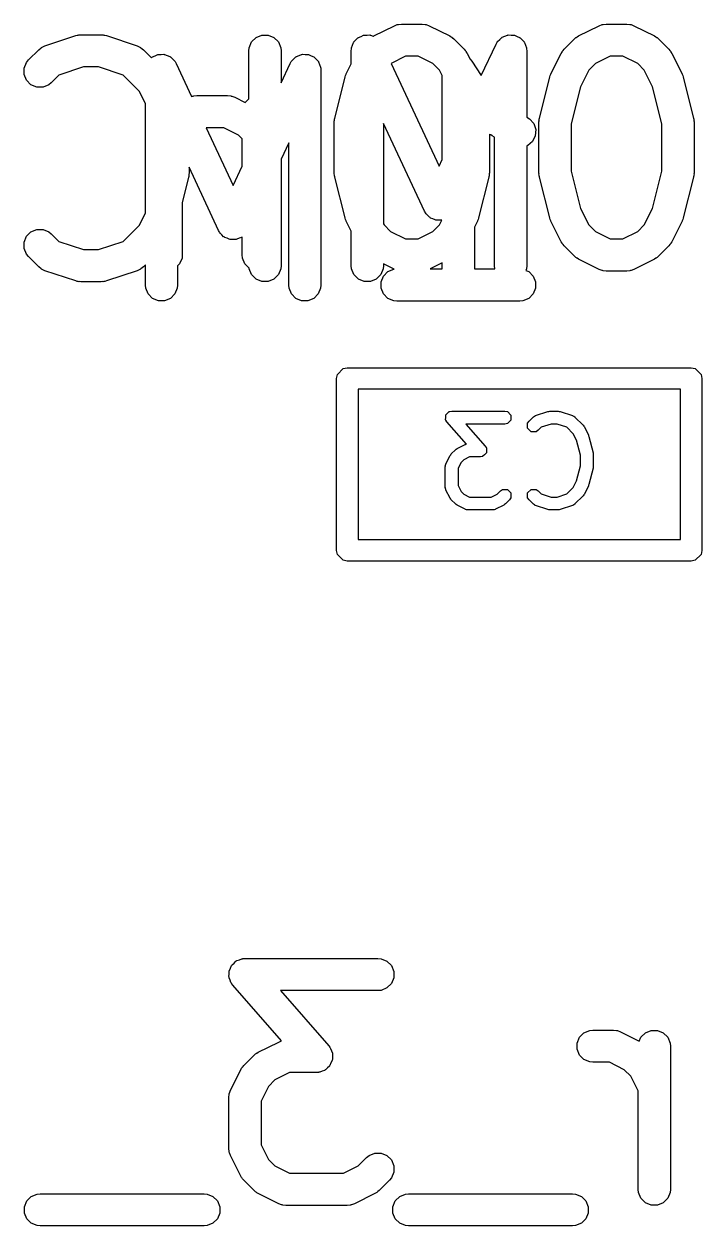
# Model space of a CAD drawing. Header units: inches. Extents: x -0.02 to 1.22, y 0 to 2.04.
# Drawn here: x 0.3599 to 0.4841, y 1.0407 to 1.261 of the extents above; entities that cross this region are included whole.
import ezdxf

# ---------------------------------------------------------------- set-up
doc = ezdxf.new("R2010")
doc.units = ezdxf.units.IN
doc.header["$MEASUREMENT"] = 0
doc.layers.add('BLACK', color=250, linetype='CONTINUOUS')

msp = doc.modelspace()

# ---------------------------------------------------------------- linework, layer by layer
at = {"layer": 'BLACK', "linetype": 'CONTINUOUS'}
for p, q in [((0.42396, 1.25884), (0.42771, 1.26072)), ((0.42771, 1.26072), (0.42825, 1.26093)), ((0.42825, 1.26093), (0.42836, 1.26093)), ((0.42836, 1.26093), (0.42845, 1.26097)), ((0.42845, 1.26097), (0.42903, 1.26103)), ((0.42903, 1.26103), (0.43278, 1.26103)), ((0.43278, 1.26103), (0.43336, 1.26097)), ((0.43336, 1.26097), (0.43345, 1.26093)), ((0.43345, 1.26093), (0.43356, 1.26093)), ((0.43356, 1.26093), (0.4341, 1.26072)), ((0.4341, 1.26072), (0.43785, 1.25884)), ((0.46146, 1.25884), (0.46521, 1.26072)), ((0.46521, 1.26072), (0.46575, 1.26093)), ((0.46575, 1.26093), (0.46585, 1.26093)), ((0.46585, 1.26093), (0.46595, 1.26097)), ((0.46595, 1.26097), (0.46653, 1.26103)), ((0.46653, 1.26103), (0.47028, 1.26103)), ((0.47028, 1.26103), (0.47085, 1.26097)), ((0.47085, 1.26097), (0.47095, 1.26093)), ((0.47095, 1.26093), (0.47106, 1.26093)), ((0.47106, 1.26093), (0.4716, 1.26072)), ((0.4716, 1.26072), (0.47535, 1.25884)), ((0.36371, 1.25704), (0.36934, 1.25891)), ((0.36934, 1.25891), (0.36962, 1.25898)), ((0.36962, 1.25898), (0.36969, 1.25901)), ((0.36969, 1.25901), (0.3698, 1.25902)), ((0.3698, 1.25902), (0.3699, 1.25904)), ((0.3699, 1.25904), (0.36998, 1.25903)), ((0.36998, 1.25903), (0.37027, 1.25906)), ((0.37027, 1.25906), (0.37402, 1.25906)), ((0.37402, 1.25906), (0.37431, 1.25903)), ((0.37431, 1.25903), (0.37439, 1.25904)), ((0.37439, 1.25904), (0.37449, 1.25902)), ((0.37449, 1.25902), (0.3746, 1.25901)), ((0.3746, 1.25901), (0.37467, 1.25898)), ((0.37467, 1.25898), (0.37495, 1.25891)), ((0.37495, 1.25891), (0.38058, 1.25704)), ((0.40156, 1.25775), (0.40238, 1.25856)), ((0.40238, 1.25856), (0.40344, 1.25901)), ((0.40344, 1.25901), (0.40459, 1.25901)), ((0.40459, 1.25901), (0.40566, 1.25856)), ((0.40566, 1.25856), (0.40647, 1.25775)), ((0.42031, 1.25775), (0.42067, 1.25811)), ((0.42067, 1.25811), (0.42102, 1.25849)), ((0.42102, 1.25849), (0.42108, 1.25852)), ((0.42108, 1.25852), (0.42112, 1.25856)), ((0.42112, 1.25856), (0.4216, 1.25876)), ((0.4216, 1.25876), (0.42206, 1.25898)), ((0.42206, 1.25898), (0.42213, 1.25898)), ((0.42213, 1.25898), (0.42219, 1.25901)), ((0.42219, 1.25901), (0.4227, 1.25901)), ((0.4227, 1.25901), (0.42321, 1.25903)), ((0.42321, 1.25903), (0.42327, 1.25901)), ((0.42327, 1.25901), (0.42334, 1.25901)), ((0.42334, 1.25901), (0.42381, 1.25881)), ((0.42381, 1.25881), (0.42387, 1.25879)), ((0.42387, 1.25879), (0.42396, 1.25884)), ((0.43785, 1.25884), (0.4381, 1.25869)), ((0.4381, 1.25869), (0.43817, 1.25866)), ((0.43817, 1.25866), (0.43825, 1.25859)), ((0.43825, 1.25859), (0.43834, 1.25854)), ((0.43834, 1.25854), (0.43839, 1.25848)), ((0.43839, 1.25848), (0.43862, 1.25829)), ((0.43862, 1.25829), (0.44049, 1.25642)), ((0.44658, 1.25778), (0.44663, 1.25786)), ((0.44663, 1.25786), (0.44701, 1.2582)), ((0.44701, 1.2582), (0.44737, 1.25856)), ((0.44737, 1.25856), (0.44743, 1.25859)), ((0.44743, 1.25859), (0.44748, 1.25863)), ((0.44748, 1.25863), (0.44796, 1.25881)), ((0.44796, 1.25881), (0.44843, 1.25901)), ((0.44843, 1.25901), (0.4485, 1.25901)), ((0.4485, 1.25901), (0.44856, 1.25903)), ((0.44856, 1.25903), (0.44908, 1.25901)), ((0.44908, 1.25901), (0.44959, 1.25901)), ((0.44959, 1.25901), (0.44965, 1.25898)), ((0.44965, 1.25898), (0.44971, 1.25898)), ((0.44971, 1.25898), (0.45018, 1.25876)), ((0.45018, 1.25876), (0.45065, 1.25856)), ((0.45065, 1.25856), (0.4507, 1.25852)), ((0.4507, 1.25852), (0.45076, 1.25849)), ((0.45076, 1.25849), (0.4511, 1.25811)), ((0.4511, 1.25811), (0.45147, 1.25775)), ((0.45881, 1.25642), (0.46069, 1.25829)), ((0.46069, 1.25829), (0.46091, 1.25848)), ((0.46091, 1.25848), (0.46097, 1.25854)), ((0.46097, 1.25854), (0.46106, 1.25859)), ((0.46106, 1.25859), (0.46114, 1.25866)), ((0.46114, 1.25866), (0.46121, 1.25869)), ((0.46121, 1.25869), (0.46146, 1.25884)), ((0.47535, 1.25884), (0.47559, 1.25869)), ((0.47559, 1.25869), (0.47567, 1.25866)), ((0.47567, 1.25866), (0.47575, 1.25859)), ((0.47575, 1.25859), (0.47584, 1.25854)), ((0.47584, 1.25854), (0.47589, 1.25848)), ((0.47589, 1.25848), (0.47611, 1.25829)), ((0.47611, 1.25829), (0.47799, 1.25642)), ((0.36068, 1.25445), (0.36256, 1.25632)), ((0.36256, 1.25632), (0.36301, 1.25669)), ((0.36301, 1.25669), (0.3631, 1.25673)), ((0.3631, 1.25673), (0.36318, 1.2568)), ((0.36318, 1.2568), (0.36371, 1.25704)), ((0.38058, 1.25704), (0.38111, 1.2568)), ((0.38111, 1.2568), (0.38119, 1.25673)), ((0.38119, 1.25673), (0.38129, 1.25669)), ((0.38129, 1.25669), (0.38173, 1.25632)), ((0.38173, 1.25632), (0.38321, 1.25484)), ((0.40106, 1.25611), (0.40112, 1.25669)), ((0.40106, 1.24733), (0.40106, 1.25611)), ((0.40112, 1.25669), (0.40156, 1.25775)), ((0.40647, 1.25775), (0.40691, 1.25669)), ((0.40691, 1.25669), (0.40697, 1.25611)), ((0.40697, 1.25611), (0.40697, 1.25026)), ((0.41981, 1.25611), (0.41985, 1.25649)), ((0.41981, 1.25374), (0.41981, 1.25611)), ((0.41985, 1.25656), (0.41986, 1.2566)), ((0.41985, 1.25649), (0.41985, 1.25656)), ((0.41986, 1.2566), (0.41987, 1.25669)), ((0.41987, 1.25669), (0.42006, 1.25716)), ((0.42006, 1.25716), (0.42024, 1.25764)), ((0.42024, 1.25764), (0.42028, 1.25769)), ((0.42028, 1.25769), (0.42031, 1.25775)), ((0.44049, 1.25642), (0.44068, 1.25619)), ((0.44068, 1.25619), (0.44074, 1.25614)), ((0.44074, 1.25614), (0.44079, 1.25605)), ((0.44079, 1.25605), (0.44086, 1.25597)), ((0.44086, 1.25597), (0.44089, 1.2559)), ((0.44089, 1.2559), (0.44105, 1.25565)), ((0.44105, 1.25565), (0.44159, 1.25457)), ((0.44364, 1.25157), (0.44634, 1.25736)), ((0.44634, 1.25736), (0.44653, 1.25769)), ((0.44653, 1.25769), (0.44656, 1.25775)), ((0.44656, 1.25775), (0.44658, 1.25778)), ((0.45147, 1.25775), (0.45149, 1.25769)), ((0.45149, 1.25769), (0.45154, 1.25764)), ((0.45154, 1.25764), (0.45171, 1.25716)), ((0.45171, 1.25716), (0.45191, 1.25669)), ((0.45191, 1.25669), (0.45192, 1.2566)), ((0.45192, 1.2566), (0.45193, 1.25656)), ((0.45193, 1.25656), (0.45193, 1.25649)), ((0.45193, 1.25649), (0.45196, 1.25611)), ((0.45196, 1.25611), (0.45196, 1.24397)), ((0.45639, 1.2519), (0.45826, 1.25565)), ((0.45826, 1.25565), (0.45842, 1.2559)), ((0.45842, 1.2559), (0.45845, 1.25597)), ((0.45845, 1.25597), (0.45851, 1.25605)), ((0.45851, 1.25605), (0.45857, 1.25614)), ((0.45857, 1.25614), (0.45863, 1.25619)), ((0.45863, 1.25619), (0.45881, 1.25642)), ((0.47799, 1.25642), (0.47817, 1.25619)), ((0.47817, 1.25619), (0.47823, 1.25614)), ((0.47823, 1.25614), (0.47829, 1.25605)), ((0.47829, 1.25605), (0.47835, 1.25597)), ((0.47835, 1.25597), (0.47838, 1.2559)), ((0.47838, 1.2559), (0.47854, 1.25565)), ((0.47854, 1.25565), (0.48042, 1.2519)), ((0.35988, 1.25294), (0.36032, 1.254)), ((0.36032, 1.254), (0.36068, 1.25445)), ((0.38321, 1.25484), (0.38331, 1.25495)), ((0.38331, 1.25495), (0.38337, 1.25497)), ((0.38337, 1.25497), (0.38342, 1.25502)), ((0.38342, 1.25502), (0.38389, 1.25522)), ((0.38389, 1.25522), (0.38436, 1.25543)), ((0.38436, 1.25543), (0.38442, 1.25544)), ((0.38442, 1.25544), (0.38448, 1.25546)), ((0.38448, 1.25546), (0.38499, 1.25546)), ((0.38499, 1.25546), (0.38551, 1.25548)), ((0.38551, 1.25548), (0.38557, 1.25546)), ((0.38557, 1.25546), (0.38563, 1.25546)), ((0.38563, 1.25546), (0.38611, 1.25527)), ((0.38611, 1.25527), (0.38659, 1.25509)), ((0.38659, 1.25509), (0.38664, 1.25505)), ((0.38664, 1.25505), (0.3867, 1.25502)), ((0.3867, 1.25502), (0.38706, 1.25466)), ((0.38706, 1.25466), (0.38744, 1.25431)), ((0.38744, 1.25431), (0.38749, 1.25423)), ((0.38749, 1.25423), (0.38751, 1.25421)), ((0.38751, 1.25421), (0.38754, 1.25414)), ((0.38754, 1.25414), (0.38773, 1.25381)), ((0.38773, 1.25381), (0.39057, 1.24773)), ((0.40697, 1.25026), (0.40863, 1.25381)), ((0.40863, 1.25381), (0.40882, 1.25414)), ((0.40882, 1.25414), (0.40885, 1.25421)), ((0.40885, 1.25421), (0.40888, 1.25423)), ((0.40888, 1.25423), (0.40892, 1.25431)), ((0.40892, 1.25431), (0.4093, 1.25466)), ((0.4093, 1.25466), (0.40966, 1.25502)), ((0.40966, 1.25502), (0.40973, 1.25505)), ((0.40973, 1.25505), (0.40977, 1.25509)), ((0.40977, 1.25509), (0.41026, 1.25527)), ((0.41026, 1.25527), (0.41073, 1.25546)), ((0.41073, 1.25546), (0.41079, 1.25546)), ((0.41079, 1.25546), (0.41086, 1.25548)), ((0.41086, 1.25548), (0.41137, 1.25546)), ((0.41137, 1.25546), (0.41188, 1.25546)), ((0.41188, 1.25546), (0.41194, 1.25544)), ((0.41194, 1.25544), (0.41201, 1.25543)), ((0.41201, 1.25543), (0.41247, 1.25522)), ((0.41247, 1.25522), (0.41295, 1.25502)), ((0.41295, 1.25502), (0.41299, 1.25497)), ((0.41299, 1.25497), (0.41305, 1.25495)), ((0.41305, 1.25495), (0.4134, 1.25457)), ((0.4134, 1.25457), (0.41376, 1.25421)), ((0.41376, 1.25421), (0.41379, 1.25415)), ((0.41379, 1.25415), (0.41383, 1.2541)), ((0.41383, 1.2541), (0.414, 1.25362)), ((0.414, 1.25362), (0.4142, 1.25314)), ((0.41889, 1.2519), (0.41981, 1.25374)), ((0.42973, 1.25513), (0.4271, 1.25381)), ((0.4271, 1.25381), (0.43589, 1.23497)), ((0.43208, 1.25513), (0.42973, 1.25513)), ((0.43478, 1.25378), (0.43208, 1.25513)), ((0.43598, 1.25258), (0.43478, 1.25378)), ((0.44159, 1.25457), (0.44188, 1.25421)), ((0.44188, 1.25421), (0.44188, 1.25421)), ((0.44188, 1.25421), (0.44188, 1.25421)), ((0.44188, 1.25421), (0.44188, 1.2542)), ((0.44188, 1.2542), (0.44364, 1.25157)), ((0.46453, 1.25378), (0.46333, 1.25258)), ((0.46722, 1.25513), (0.46453, 1.25378)), ((0.46958, 1.25513), (0.46722, 1.25513)), ((0.47228, 1.25378), (0.46958, 1.25513)), ((0.47347, 1.25258), (0.47228, 1.25378)), ((0.35988, 1.25178), (0.35988, 1.25294)), ((0.36032, 1.25072), (0.35988, 1.25178)), ((0.36624, 1.25165), (0.36486, 1.25027)), ((0.37075, 1.25316), (0.36624, 1.25165)), ((0.37354, 1.25316), (0.37075, 1.25316)), ((0.37805, 1.25165), (0.37354, 1.25316)), ((0.38097, 1.24874), (0.37805, 1.25165)), ((0.4142, 1.25314), (0.41421, 1.25305)), ((0.41421, 1.25305), (0.41422, 1.25301)), ((0.41422, 1.25301), (0.41422, 1.25294)), ((0.41422, 1.25294), (0.41426, 1.25257)), ((0.41426, 1.25257), (0.41426, 1.2132)), ((0.41679, 1.2438), (0.41867, 1.2513)), ((0.41867, 1.2513), (0.41868, 1.25134)), ((0.41868, 1.25136), (0.41878, 1.2516)), ((0.41868, 1.25134), (0.41868, 1.25136)), ((0.41878, 1.2516), (0.41886, 1.25184)), ((0.41886, 1.25184), (0.41887, 1.25186)), ((0.41887, 1.25186), (0.41889, 1.2519)), ((0.43647, 1.25159), (0.43598, 1.25258)), ((0.43647, 1.23623), (0.43647, 1.25159)), ((0.45429, 1.2438), (0.45616, 1.2513)), ((0.45616, 1.2513), (0.45618, 1.25134)), ((0.45618, 1.25136), (0.45627, 1.2516)), ((0.45618, 1.25134), (0.45618, 1.25136)), ((0.45627, 1.2516), (0.45636, 1.25184)), ((0.45636, 1.25184), (0.45637, 1.25186)), ((0.45637, 1.25186), (0.45639, 1.2519)), ((0.46333, 1.25258), (0.46181, 1.24955)), ((0.47499, 1.24955), (0.47347, 1.25258)), ((0.48042, 1.2519), (0.48043, 1.25186)), ((0.48043, 1.25186), (0.48044, 1.25184)), ((0.48044, 1.25184), (0.48053, 1.2516)), ((0.48053, 1.2516), (0.48062, 1.25136)), ((0.48062, 1.25136), (0.48062, 1.25134)), ((0.48062, 1.25134), (0.48064, 1.2513)), ((0.48064, 1.2513), (0.48251, 1.2438)), ((0.36113, 1.2499), (0.36032, 1.25072)), ((0.3622, 1.24946), (0.36113, 1.2499)), ((0.36335, 1.24946), (0.3622, 1.24946)), ((0.36441, 1.2499), (0.36335, 1.24946)), ((0.36486, 1.25027), (0.36441, 1.2499)), ((0.46181, 1.24955), (0.4601, 1.24272)), ((0.4767, 1.24272), (0.47499, 1.24955)), ((0.38211, 1.24646), (0.38097, 1.24874)), ((0.39057, 1.24773), (0.39076, 1.2478)), ((0.39076, 1.2478), (0.39086, 1.24781)), ((0.39086, 1.24781), (0.39096, 1.24785)), ((0.39096, 1.24785), (0.39154, 1.24791)), ((0.39154, 1.24791), (0.39716, 1.24791)), ((0.39716, 1.24791), (0.39774, 1.24785)), ((0.39774, 1.24785), (0.39783, 1.24781)), ((0.39783, 1.24781), (0.39794, 1.2478)), ((0.39794, 1.2478), (0.39848, 1.2476)), ((0.39848, 1.2476), (0.40038, 1.24665)), ((0.40038, 1.24665), (0.40106, 1.24733)), ((0.38211, 1.22639), (0.38211, 1.24646)), ((0.4167, 1.24308), (0.41671, 1.24318)), ((0.4167, 1.23371), (0.4167, 1.24308)), ((0.41671, 1.24322), (0.41674, 1.24344)), ((0.41671, 1.24318), (0.41671, 1.24322)), ((0.41674, 1.24344), (0.41676, 1.24366)), ((0.41676, 1.24366), (0.41678, 1.2437)), ((0.41678, 1.2437), (0.41679, 1.2438)), ((0.43321, 1.22674), (0.42572, 1.2428)), ((0.42572, 1.2428), (0.42572, 1.22444)), ((0.45196, 1.24397), (0.452, 1.24396)), ((0.452, 1.24396), (0.45249, 1.24365)), ((0.45249, 1.24365), (0.45324, 1.24278)), ((0.45324, 1.24278), (0.4536, 1.24169)), ((0.4542, 1.24322), (0.45423, 1.24344)), ((0.45421, 1.24318), (0.4542, 1.24322)), ((0.4542, 1.24308), (0.45421, 1.24318)), ((0.4542, 1.23371), (0.4542, 1.24308)), ((0.45423, 1.24344), (0.45426, 1.24366)), ((0.45426, 1.24366), (0.45427, 1.2437)), ((0.45427, 1.2437), (0.45429, 1.2438)), ((0.4601, 1.24272), (0.4601, 1.23407)), ((0.4767, 1.23407), (0.4767, 1.24272)), ((0.48251, 1.2438), (0.48253, 1.2437)), ((0.48253, 1.2437), (0.48255, 1.24366)), ((0.48255, 1.24366), (0.48257, 1.24344)), ((0.48257, 1.24344), (0.4826, 1.24322)), ((0.4826, 1.24322), (0.48259, 1.24318)), ((0.48259, 1.24318), (0.4826, 1.24308)), ((0.4826, 1.24308), (0.4826, 1.23371)), ((0.39646, 1.242), (0.39325, 1.242)), ((0.39325, 1.242), (0.39818, 1.23143)), ((0.39916, 1.24065), (0.39646, 1.242)), ((0.39983, 1.23998), (0.39916, 1.24065)), ((0.44514, 1.24084), (0.44511, 1.24076)), ((0.44511, 1.24076), (0.44511, 1.23371)), ((0.4452, 1.2408), (0.44514, 1.24084)), ((0.44528, 1.24074), (0.4452, 1.2408)), ((0.44536, 1.24071), (0.44528, 1.24074)), ((0.4456, 1.24055), (0.44536, 1.24071)), ((0.44606, 1.24032), (0.4456, 1.24055)), ((0.44606, 1.21674), (0.44606, 1.24032)), ((0.45352, 1.24054), (0.45301, 1.23951)), ((0.4536, 1.24169), (0.45352, 1.24054)), ((0.39983, 1.23496), (0.39983, 1.23998)), ((0.40835, 1.23926), (0.40697, 1.23629)), ((0.40835, 1.2132), (0.40835, 1.23926)), ((0.45214, 1.23875), (0.45196, 1.23869)), ((0.45196, 1.23869), (0.45196, 1.21674)), ((0.45301, 1.23951), (0.45214, 1.23875)), ((0.40697, 1.23629), (0.40697, 1.21674)), ((0.43589, 1.23497), (0.43647, 1.23623)), ((0.3901, 1.23361), (0.39009, 1.23351)), ((0.39551, 1.2232), (0.3901, 1.23479)), ((0.3901, 1.23479), (0.3901, 1.23361)), ((0.39818, 1.23143), (0.39983, 1.23496)), ((0.41671, 1.23361), (0.4167, 1.23371)), ((0.41671, 1.23356), (0.41671, 1.23361)), ((0.44511, 1.23371), (0.4451, 1.23361)), ((0.4451, 1.23361), (0.4451, 1.23356)), ((0.45421, 1.23361), (0.4542, 1.23371)), ((0.4542, 1.23356), (0.45421, 1.23361)), ((0.4601, 1.23407), (0.46181, 1.22724)), ((0.47499, 1.22724), (0.4767, 1.23407)), ((0.4826, 1.23371), (0.48259, 1.23361)), ((0.48259, 1.23361), (0.4826, 1.23356)), ((0.39001, 1.2329), (0.38886, 1.22832)), ((0.39002, 1.233), (0.39001, 1.2329)), ((0.39004, 1.23304), (0.39002, 1.233)), ((0.39006, 1.23325), (0.39004, 1.23304)), ((0.39009, 1.23347), (0.39006, 1.23325)), ((0.39009, 1.23351), (0.39009, 1.23347)), ((0.41674, 1.23335), (0.41671, 1.23356)), ((0.41676, 1.23313), (0.41674, 1.23335)), ((0.41678, 1.23309), (0.41676, 1.23313)), ((0.41679, 1.23299), (0.41678, 1.23309)), ((0.41867, 1.22549), (0.41679, 1.23299)), ((0.44502, 1.23299), (0.44314, 1.22549)), ((0.44503, 1.23309), (0.44502, 1.23299)), ((0.44505, 1.23313), (0.44503, 1.23309)), ((0.44507, 1.23335), (0.44505, 1.23313)), ((0.4451, 1.23356), (0.44507, 1.23335)), ((0.45423, 1.23335), (0.4542, 1.23356)), ((0.45426, 1.23313), (0.45423, 1.23335)), ((0.45427, 1.23309), (0.45426, 1.23313)), ((0.45429, 1.23299), (0.45427, 1.23309)), ((0.45616, 1.22549), (0.45429, 1.23299)), ((0.48251, 1.23299), (0.48064, 1.22549)), ((0.48253, 1.23309), (0.48251, 1.23299)), ((0.48255, 1.23313), (0.48253, 1.23309)), ((0.48257, 1.23335), (0.48255, 1.23313)), ((0.4826, 1.23356), (0.48257, 1.23335)), ((0.38886, 1.22832), (0.38886, 1.21871)), ((0.46181, 1.22724), (0.46333, 1.22421)), ((0.47347, 1.22421), (0.47499, 1.22724)), ((0.38097, 1.22411), (0.38211, 1.22639)), ((0.41868, 1.22545), (0.41867, 1.22549)), ((0.41868, 1.22543), (0.41868, 1.22545)), ((0.41878, 1.22519), (0.41868, 1.22543)), ((0.41886, 1.22495), (0.41878, 1.22519)), ((0.41887, 1.22493), (0.41886, 1.22495)), ((0.41889, 1.22489), (0.41887, 1.22493)), ((0.41981, 1.22304), (0.41889, 1.22489)), ((0.43334, 1.22653), (0.43321, 1.22674)), ((0.43336, 1.22646), (0.43334, 1.22653)), ((0.43341, 1.22641), (0.43336, 1.22646)), ((0.43351, 1.22624), (0.43341, 1.22641)), ((0.43384, 1.22594), (0.43351, 1.22624)), ((0.43414, 1.22561), (0.43384, 1.22594)), ((0.43426, 1.22555), (0.43414, 1.22561)), ((0.43436, 1.22546), (0.43426, 1.22555)), ((0.43478, 1.22531), (0.43436, 1.22546)), ((0.43518, 1.22512), (0.43478, 1.22531)), ((0.43532, 1.22511), (0.43518, 1.22512)), ((0.43544, 1.22507), (0.43532, 1.22511)), ((0.43589, 1.22509), (0.43544, 1.22507)), ((0.43634, 1.22507), (0.43589, 1.22509)), ((0.43598, 1.22421), (0.43643, 1.2251)), ((0.43643, 1.2251), (0.43634, 1.22507)), ((0.44292, 1.22489), (0.44238, 1.2238)), ((0.44294, 1.22493), (0.44292, 1.22489)), ((0.44295, 1.22495), (0.44294, 1.22493)), ((0.44304, 1.22519), (0.44295, 1.22495)), ((0.44313, 1.22543), (0.44304, 1.22519)), ((0.44314, 1.22549), (0.44313, 1.22545)), ((0.44313, 1.22545), (0.44313, 1.22543)), ((0.45618, 1.22545), (0.45616, 1.22549)), ((0.45618, 1.22543), (0.45618, 1.22545)), ((0.45627, 1.22519), (0.45618, 1.22543)), ((0.45636, 1.22495), (0.45627, 1.22519)), ((0.45637, 1.22493), (0.45636, 1.22495)), ((0.45639, 1.22489), (0.45637, 1.22493)), ((0.45826, 1.22114), (0.45639, 1.22489)), ((0.48042, 1.22489), (0.47854, 1.22114)), ((0.48043, 1.22493), (0.48042, 1.22489)), ((0.48044, 1.22495), (0.48043, 1.22493)), ((0.48053, 1.22519), (0.48044, 1.22495)), ((0.48062, 1.22543), (0.48053, 1.22519)), ((0.48064, 1.22549), (0.48062, 1.22545)), ((0.48062, 1.22545), (0.48062, 1.22543)), ((0.36032, 1.22213), (0.36113, 1.22294)), ((0.36113, 1.22294), (0.3622, 1.22338)), ((0.3622, 1.22338), (0.36335, 1.22338)), ((0.36335, 1.22338), (0.36441, 1.22294)), ((0.36441, 1.22294), (0.36486, 1.22258)), ((0.37805, 1.22119), (0.38097, 1.22411)), ((0.39563, 1.22299), (0.39551, 1.2232)), ((0.39566, 1.22291), (0.39563, 1.22299)), ((0.3957, 1.22286), (0.39566, 1.22291)), ((0.3958, 1.2227), (0.3957, 1.22286)), ((0.39613, 1.22239), (0.3958, 1.2227)), ((0.41981, 1.21674), (0.41981, 1.22304)), ((0.42572, 1.22444), (0.42583, 1.22421)), ((0.42583, 1.22421), (0.42703, 1.22301)), ((0.42703, 1.22301), (0.42973, 1.22166)), ((0.43208, 1.22166), (0.43478, 1.22301)), ((0.43478, 1.22301), (0.43598, 1.22421)), ((0.44238, 1.2238), (0.44238, 1.21615)), ((0.46333, 1.22421), (0.46453, 1.22301)), ((0.46453, 1.22301), (0.46722, 1.22166)), ((0.46958, 1.22166), (0.47228, 1.22301)), ((0.47228, 1.22301), (0.47347, 1.22421)), ((0.35988, 1.22107), (0.36032, 1.22213)), ((0.35988, 1.21991), (0.35988, 1.22107)), ((0.36486, 1.22258), (0.36624, 1.22119)), ((0.36624, 1.22119), (0.37075, 1.21969)), ((0.37354, 1.21969), (0.37805, 1.22119)), ((0.39643, 1.22206), (0.39613, 1.22239)), ((0.39655, 1.22201), (0.39643, 1.22206)), ((0.39665, 1.22192), (0.39655, 1.22201)), ((0.39707, 1.22177), (0.39665, 1.22192)), ((0.39748, 1.22158), (0.39707, 1.22177)), ((0.39761, 1.22157), (0.39748, 1.22158)), ((0.39773, 1.22153), (0.39761, 1.22157)), ((0.39818, 1.22155), (0.39773, 1.22153)), ((0.39863, 1.22153), (0.39818, 1.22155)), ((0.39875, 1.22157), (0.39863, 1.22153)), ((0.39888, 1.22158), (0.39875, 1.22157)), ((0.39929, 1.22177), (0.39888, 1.22158)), ((0.39971, 1.22192), (0.39929, 1.22177)), ((0.39981, 1.22201), (0.39971, 1.22192)), ((0.39983, 1.22202), (0.39981, 1.22201)), ((0.39983, 1.21871), (0.39983, 1.22202)), ((0.42973, 1.22166), (0.43208, 1.22166)), ((0.45842, 1.22089), (0.45826, 1.22114)), ((0.45845, 1.22082), (0.45842, 1.22089)), ((0.45851, 1.22074), (0.45845, 1.22082)), ((0.45857, 1.22065), (0.45851, 1.22074)), ((0.45863, 1.2206), (0.45857, 1.22065)), ((0.45881, 1.22037), (0.45863, 1.2206)), ((0.46722, 1.22166), (0.46958, 1.22166)), ((0.47817, 1.2206), (0.47799, 1.22037)), ((0.47823, 1.22065), (0.47817, 1.2206)), ((0.47829, 1.22074), (0.47823, 1.22065)), ((0.47835, 1.22082), (0.47829, 1.22074)), ((0.47838, 1.22089), (0.47835, 1.22082)), ((0.47854, 1.22114), (0.47838, 1.22089)), ((0.36032, 1.21885), (0.35988, 1.21991)), ((0.36068, 1.2184), (0.36032, 1.21885)), ((0.36256, 1.21653), (0.36068, 1.2184)), ((0.37075, 1.21969), (0.37354, 1.21969)), ((0.38886, 1.21871), (0.38881, 1.21813)), ((0.39989, 1.21813), (0.39983, 1.21871)), ((0.46069, 1.21849), (0.45881, 1.22037)), ((0.46091, 1.21831), (0.46069, 1.21849)), ((0.46097, 1.21825), (0.46091, 1.21831)), ((0.46106, 1.21819), (0.46097, 1.21825)), ((0.46114, 1.21813), (0.46106, 1.21819)), ((0.47575, 1.21819), (0.47567, 1.21813)), ((0.47584, 1.21825), (0.47575, 1.21819)), ((0.47589, 1.21831), (0.47584, 1.21825)), ((0.47611, 1.21849), (0.47589, 1.21831)), ((0.47799, 1.22037), (0.47611, 1.21849)), ((0.36301, 1.21616), (0.36256, 1.21653)), ((0.3631, 1.21612), (0.36301, 1.21616)), ((0.36318, 1.21605), (0.3631, 1.21612)), ((0.36371, 1.21581), (0.36318, 1.21605)), ((0.38111, 1.21605), (0.38058, 1.21581)), ((0.38119, 1.21612), (0.38111, 1.21605)), ((0.38129, 1.21616), (0.38119, 1.21612)), ((0.38173, 1.21653), (0.38129, 1.21616)), ((0.38211, 1.2169), (0.38173, 1.21653)), ((0.38211, 1.2132), (0.38211, 1.2169)), ((0.38837, 1.21707), (0.38801, 1.21671)), ((0.38801, 1.21671), (0.38801, 1.2132)), ((0.38881, 1.21813), (0.38837, 1.21707)), ((0.40033, 1.21707), (0.39989, 1.21813)), ((0.40111, 1.21629), (0.40033, 1.21707)), ((0.40112, 1.21616), (0.40111, 1.21629)), ((0.40156, 1.2151), (0.40112, 1.21616)), ((0.40691, 1.21616), (0.40647, 1.2151)), ((0.40697, 1.21674), (0.40691, 1.21616)), ((0.41987, 1.21616), (0.41981, 1.21674)), ((0.42031, 1.2151), (0.41987, 1.21616)), ((0.42566, 1.21616), (0.42522, 1.2151)), ((0.42572, 1.21674), (0.42566, 1.21616)), ((0.42765, 1.2161), (0.42572, 1.21706)), ((0.42572, 1.21706), (0.42572, 1.21674)), ((0.42654, 1.21565), (0.4276, 1.21609)), ((0.4276, 1.21609), (0.42765, 1.2161)), ((0.43647, 1.21725), (0.43426, 1.21615)), ((0.43426, 1.21615), (0.43647, 1.21615)), ((0.43647, 1.21615), (0.43647, 1.21725)), ((0.44238, 1.21615), (0.44612, 1.21615)), ((0.44611, 1.21616), (0.44606, 1.21674)), ((0.44612, 1.21615), (0.44611, 1.21616)), ((0.45191, 1.21616), (0.45179, 1.21587)), ((0.45196, 1.21674), (0.45191, 1.21616)), ((0.46121, 1.2181), (0.46114, 1.21813)), ((0.46146, 1.21794), (0.46121, 1.2181)), ((0.46521, 1.21607), (0.46146, 1.21794)), ((0.46575, 1.21586), (0.46521, 1.21607)), ((0.4716, 1.21607), (0.47106, 1.21586)), ((0.47535, 1.21794), (0.4716, 1.21607)), ((0.47559, 1.2181), (0.47535, 1.21794)), ((0.47567, 1.21813), (0.47559, 1.2181)), ((0.36934, 1.21394), (0.36371, 1.21581)), ((0.36962, 1.21387), (0.36934, 1.21394)), ((0.36969, 1.21384), (0.36962, 1.21387)), ((0.3698, 1.21383), (0.36969, 1.21384)), ((0.3699, 1.21381), (0.3698, 1.21383)), ((0.36998, 1.21382), (0.3699, 1.21381)), ((0.37027, 1.21379), (0.36998, 1.21382)), ((0.37402, 1.21379), (0.37027, 1.21379)), ((0.37431, 1.21382), (0.37402, 1.21379)), ((0.37439, 1.21381), (0.37431, 1.21382)), ((0.37449, 1.21383), (0.37439, 1.21381)), ((0.3746, 1.21384), (0.37449, 1.21383)), ((0.37467, 1.21387), (0.3746, 1.21384)), ((0.37495, 1.21394), (0.37467, 1.21387)), ((0.38058, 1.21581), (0.37495, 1.21394)), ((0.40238, 1.21428), (0.40156, 1.2151)), ((0.40344, 1.21384), (0.40238, 1.21428)), ((0.40459, 1.21384), (0.40344, 1.21384)), ((0.40566, 1.21428), (0.40459, 1.21384)), ((0.40647, 1.2151), (0.40566, 1.21428)), ((0.42112, 1.21428), (0.42031, 1.2151)), ((0.42219, 1.21384), (0.42112, 1.21428)), ((0.42334, 1.21384), (0.42219, 1.21384)), ((0.4244, 1.21428), (0.42334, 1.21384)), ((0.42522, 1.2151), (0.4244, 1.21428)), ((0.42528, 1.21377), (0.42572, 1.21484)), ((0.42528, 1.21262), (0.42528, 1.21377)), ((0.42572, 1.21484), (0.42654, 1.21565)), ((0.45179, 1.21587), (0.45232, 1.21565)), ((0.45232, 1.21565), (0.45313, 1.21484)), ((0.45313, 1.21484), (0.45357, 1.21377)), ((0.45357, 1.21377), (0.45357, 1.21262)), ((0.46585, 1.21585), (0.46575, 1.21586)), ((0.46595, 1.21581), (0.46585, 1.21585)), ((0.46653, 1.21576), (0.46595, 1.21581)), ((0.47028, 1.21576), (0.46653, 1.21576)), ((0.47085, 1.21581), (0.47028, 1.21576)), ((0.47095, 1.21585), (0.47085, 1.21581)), ((0.47106, 1.21586), (0.47095, 1.21585)), ((0.38216, 1.21262), (0.38211, 1.2132)), ((0.3826, 1.21156), (0.38216, 1.21262)), ((0.38795, 1.21262), (0.38751, 1.21156)), ((0.38801, 1.2132), (0.38795, 1.21262)), ((0.40841, 1.21262), (0.40835, 1.2132)), ((0.40885, 1.21156), (0.40841, 1.21262)), ((0.4142, 1.21262), (0.41376, 1.21156)), ((0.41426, 1.2132), (0.4142, 1.21262)), ((0.42572, 1.21156), (0.42528, 1.21262)), ((0.45357, 1.21262), (0.45313, 1.21156)), ((0.38342, 1.21074), (0.3826, 1.21156)), ((0.38448, 1.2103), (0.38342, 1.21074)), ((0.38563, 1.2103), (0.38448, 1.2103)), ((0.3867, 1.21074), (0.38563, 1.2103)), ((0.38751, 1.21156), (0.3867, 1.21074)), ((0.40966, 1.21074), (0.40885, 1.21156)), ((0.41073, 1.2103), (0.40966, 1.21074)), ((0.41188, 1.2103), (0.41073, 1.2103)), ((0.41295, 1.21074), (0.41188, 1.2103)), ((0.41376, 1.21156), (0.41295, 1.21074)), ((0.42654, 1.21074), (0.42572, 1.21156)), ((0.4276, 1.2103), (0.42654, 1.21074)), ((0.42818, 1.21024), (0.4276, 1.2103)), ((0.45067, 1.21024), (0.42818, 1.21024)), ((0.45125, 1.2103), (0.45067, 1.21024)), ((0.45232, 1.21074), (0.45125, 1.2103)), ((0.45313, 1.21156), (0.45232, 1.21074)), ((0.41713, 1.19606), (0.41728, 1.19682)), ((0.41728, 1.19682), (0.41834, 1.19788)), ((0.41834, 1.19788), (0.41909, 1.19803)), ((0.41909, 1.19803), (0.48209, 1.19803)), ((0.48209, 1.19803), (0.48284, 1.19788)), ((0.48284, 1.19788), (0.48391, 1.19682)), ((0.48391, 1.19682), (0.48406, 1.19606)), ((0.41713, 1.16457), (0.41713, 1.19606)), ((0.42106, 1.19409), (0.42106, 1.16654)), ((0.48012, 1.19409), (0.42106, 1.19409)), ((0.48012, 1.16654), (0.48012, 1.19409)), ((0.48406, 1.19606), (0.48406, 1.16457)), ((0.43716, 1.18942), (0.43747, 1.1897)), ((0.43747, 1.1897), (0.43777, 1.18999)), ((0.43777, 1.18999), (0.43782, 1.19)), ((0.43782, 1.19), (0.43784, 1.19002)), ((0.43784, 1.19002), (0.43789, 1.19002)), ((0.43789, 1.19002), (0.43822, 1.19008)), ((0.43822, 1.19008), (0.44797, 1.19008)), ((0.44797, 1.19008), (0.44842, 1.18999)), ((0.44842, 1.18999), (0.44906, 1.18935)), ((0.45359, 1.18927), (0.45584, 1.19002)), ((0.45584, 1.19002), (0.45603, 1.19004)), ((0.45603, 1.19004), (0.45621, 1.19008)), ((0.45621, 1.19008), (0.45771, 1.19008)), ((0.45771, 1.19008), (0.4579, 1.19004)), ((0.4579, 1.19004), (0.45809, 1.19002)), ((0.45809, 1.19002), (0.46034, 1.18927)), ((0.4371, 1.18852), (0.43713, 1.18894)), ((0.43713, 1.18847), (0.4371, 1.18852)), ((0.43713, 1.18935), (0.43716, 1.18938)), ((0.43713, 1.18894), (0.43713, 1.18935)), ((0.43713, 1.18845), (0.43713, 1.18847)), ((0.43716, 1.18841), (0.43713, 1.18845)), ((0.43716, 1.18938), (0.43716, 1.18942)), ((0.43733, 1.18812), (0.43716, 1.18841)), ((0.44092, 1.18402), (0.43733, 1.18812)), ((0.44797, 1.18772), (0.44082, 1.18772)), ((0.44082, 1.18772), (0.44436, 1.18368)), ((0.44842, 1.18781), (0.44797, 1.18772)), ((0.44906, 1.18845), (0.44842, 1.18781)), ((0.44906, 1.18935), (0.44906, 1.18845)), ((0.45212, 1.18785), (0.45238, 1.18824)), ((0.45212, 1.18695), (0.45212, 1.18785)), ((0.45238, 1.18824), (0.45313, 1.18899)), ((0.45313, 1.18899), (0.45318, 1.18902)), ((0.45318, 1.18902), (0.45319, 1.18904)), ((0.45319, 1.18904), (0.45336, 1.18914)), ((0.45336, 1.18914), (0.45351, 1.18924)), ((0.45351, 1.18924), (0.45354, 1.18924)), ((0.45354, 1.18924), (0.45359, 1.18927)), ((0.45641, 1.18772), (0.4546, 1.18712)), ((0.45752, 1.18772), (0.45641, 1.18772)), ((0.45933, 1.18712), (0.45752, 1.18772)), ((0.46034, 1.18927), (0.46039, 1.18924)), ((0.46039, 1.18924), (0.46042, 1.18924)), ((0.46042, 1.18924), (0.46057, 1.18914)), ((0.46057, 1.18914), (0.46074, 1.18904)), ((0.46074, 1.18904), (0.46075, 1.18902)), ((0.46075, 1.18902), (0.4608, 1.18899)), ((0.4608, 1.18899), (0.4623, 1.18749)), ((0.4623, 1.18749), (0.4624, 1.18733)), ((0.45276, 1.18631), (0.45212, 1.18695)), ((0.45367, 1.18631), (0.45276, 1.18631)), ((0.45405, 1.18657), (0.45367, 1.18631)), ((0.4546, 1.18712), (0.45405, 1.18657)), ((0.46049, 1.18595), (0.45933, 1.18712)), ((0.4611, 1.18474), (0.46049, 1.18595)), ((0.4624, 1.18733), (0.46252, 1.18718)), ((0.46252, 1.18718), (0.46327, 1.18568)), ((0.46327, 1.18568), (0.4633, 1.18555)), ((0.4633, 1.18555), (0.46336, 1.18544)), ((0.46336, 1.18544), (0.46411, 1.18244)), ((0.43813, 1.18224), (0.43888, 1.18299)), ((0.43888, 1.18299), (0.43904, 1.18309)), ((0.43904, 1.18309), (0.43919, 1.18321)), ((0.43919, 1.18321), (0.44069, 1.18396)), ((0.44069, 1.18396), (0.44075, 1.18397)), ((0.44075, 1.18397), (0.44076, 1.18399)), ((0.44076, 1.18399), (0.44092, 1.18402)), ((0.44436, 1.18368), (0.44452, 1.18339)), ((0.44452, 1.18339), (0.44456, 1.18335)), ((0.44456, 1.18335), (0.44456, 1.18333)), ((0.44456, 1.18333), (0.44459, 1.18328)), ((0.44459, 1.18328), (0.44456, 1.18286)), ((0.46178, 1.18201), (0.4611, 1.18474)), ((0.43716, 1.18043), (0.43791, 1.18193)), ((0.43791, 1.18193), (0.43803, 1.18208)), ((0.43803, 1.18208), (0.43813, 1.18224)), ((0.44042, 1.18118), (0.43994, 1.1807)), ((0.4415, 1.18172), (0.44042, 1.18118)), ((0.44347, 1.18172), (0.4415, 1.18172)), ((0.4438, 1.18179), (0.44347, 1.18172)), ((0.44384, 1.18178), (0.4438, 1.18179)), ((0.44386, 1.1818), (0.44384, 1.18178)), ((0.44392, 1.18181), (0.44386, 1.1818)), ((0.44421, 1.1821), (0.44392, 1.18181)), ((0.44453, 1.18238), (0.44421, 1.1821)), ((0.44456, 1.18245), (0.44453, 1.18242)), ((0.44453, 1.18242), (0.44453, 1.18238)), ((0.44456, 1.18286), (0.44456, 1.18245)), ((0.46178, 1.18005), (0.46178, 1.18201)), ((0.46411, 1.18244), (0.46412, 1.18229)), ((0.46412, 1.18229), (0.46415, 1.18215)), ((0.46415, 1.18215), (0.46415, 1.1799)), ((0.43704, 1.17999), (0.43709, 1.18017)), ((0.43705, 1.17996), (0.43704, 1.17999)), ((0.43704, 1.1799), (0.43705, 1.17996)), ((0.43704, 1.17615), (0.43704, 1.1799)), ((0.43709, 1.18017), (0.43713, 1.18035)), ((0.43713, 1.18035), (0.43715, 1.18037)), ((0.43715, 1.18037), (0.43716, 1.18043)), ((0.43994, 1.1807), (0.4394, 1.17962)), ((0.4394, 1.17962), (0.4394, 1.17643)), ((0.4611, 1.17731), (0.46178, 1.18005)), ((0.46411, 1.17962), (0.46336, 1.17662)), ((0.46412, 1.17976), (0.46411, 1.17962)), ((0.46415, 1.1799), (0.46412, 1.17976)), ((0.4394, 1.17643), (0.43994, 1.17535)), ((0.46049, 1.1761), (0.4611, 1.17731)), ((0.46327, 1.17637), (0.46252, 1.17487)), ((0.4633, 1.1765), (0.46327, 1.17637)), ((0.46336, 1.17662), (0.4633, 1.1765)), ((0.43705, 1.17609), (0.43704, 1.17615)), ((0.43704, 1.17607), (0.43705, 1.17609)), ((0.43709, 1.17589), (0.43704, 1.17607)), ((0.43713, 1.1757), (0.43709, 1.17589)), ((0.43715, 1.17568), (0.43713, 1.1757)), ((0.43716, 1.17562), (0.43715, 1.17568)), ((0.43791, 1.17412), (0.43716, 1.17562)), ((0.43803, 1.17397), (0.43791, 1.17412)), ((0.43994, 1.17535), (0.44042, 1.17487)), ((0.44042, 1.17487), (0.4415, 1.17433)), ((0.4415, 1.17433), (0.44544, 1.17433)), ((0.44544, 1.17433), (0.44652, 1.17487)), ((0.44652, 1.17487), (0.44713, 1.17549)), ((0.44713, 1.17549), (0.44751, 1.17574)), ((0.44751, 1.17574), (0.44842, 1.17574)), ((0.44842, 1.17574), (0.44906, 1.1751)), ((0.44906, 1.1742), (0.4488, 1.17382)), ((0.44906, 1.1751), (0.44906, 1.1742)), ((0.45212, 1.1751), (0.45276, 1.17574)), ((0.45212, 1.1742), (0.45212, 1.1751)), ((0.45238, 1.17382), (0.45212, 1.1742)), ((0.45276, 1.17574), (0.45367, 1.17574)), ((0.45367, 1.17574), (0.45405, 1.17549)), ((0.45405, 1.17549), (0.4546, 1.17493)), ((0.4546, 1.17493), (0.45641, 1.17433)), ((0.45641, 1.17433), (0.45752, 1.17433)), ((0.45752, 1.17433), (0.45933, 1.17493)), ((0.45933, 1.17493), (0.46049, 1.1761)), ((0.4623, 1.17457), (0.4608, 1.17307)), ((0.4624, 1.17472), (0.4623, 1.17457)), ((0.46252, 1.17487), (0.4624, 1.17472)), ((0.43813, 1.17382), (0.43803, 1.17397)), ((0.43888, 1.17307), (0.43813, 1.17382)), ((0.43904, 1.17296), (0.43888, 1.17307)), ((0.43919, 1.17285), (0.43904, 1.17296)), ((0.44069, 1.1721), (0.43919, 1.17285)), ((0.44075, 1.17208), (0.44069, 1.1721)), ((0.44076, 1.17206), (0.44075, 1.17208)), ((0.44095, 1.17202), (0.44076, 1.17206)), ((0.44113, 1.17197), (0.44095, 1.17202)), ((0.44116, 1.17198), (0.44113, 1.17197)), ((0.44122, 1.17197), (0.44116, 1.17198)), ((0.44572, 1.17197), (0.44122, 1.17197)), ((0.44577, 1.17198), (0.44572, 1.17197)), ((0.4458, 1.17197), (0.44577, 1.17198)), ((0.44598, 1.17202), (0.4458, 1.17197)), ((0.44617, 1.17206), (0.44598, 1.17202)), ((0.44619, 1.17208), (0.44617, 1.17206)), ((0.44624, 1.1721), (0.44619, 1.17208)), ((0.44774, 1.17285), (0.44624, 1.1721)), ((0.44789, 1.17296), (0.44774, 1.17285)), ((0.44805, 1.17307), (0.44789, 1.17296)), ((0.4488, 1.17382), (0.44805, 1.17307)), ((0.45313, 1.17307), (0.45238, 1.17382)), ((0.45318, 1.17303), (0.45313, 1.17307)), ((0.45319, 1.17301), (0.45318, 1.17303)), ((0.45336, 1.17292), (0.45319, 1.17301)), ((0.45351, 1.17281), (0.45336, 1.17292)), ((0.45354, 1.17281), (0.45351, 1.17281)), ((0.45359, 1.17278), (0.45354, 1.17281)), ((0.45584, 1.17203), (0.45359, 1.17278)), ((0.45603, 1.17201), (0.45584, 1.17203)), ((0.45621, 1.17197), (0.45603, 1.17201)), ((0.45771, 1.17197), (0.45621, 1.17197)), ((0.4579, 1.17201), (0.45771, 1.17197)), ((0.45809, 1.17203), (0.4579, 1.17201)), ((0.46034, 1.17278), (0.45809, 1.17203)), ((0.46039, 1.17281), (0.46034, 1.17278)), ((0.46042, 1.17281), (0.46039, 1.17281)), ((0.46057, 1.17292), (0.46042, 1.17281)), ((0.46074, 1.17301), (0.46057, 1.17292)), ((0.46075, 1.17303), (0.46074, 1.17301)), ((0.4608, 1.17307), (0.46075, 1.17303)), ((0.42106, 1.16654), (0.48012, 1.16654)), ((0.41728, 1.16381), (0.41713, 1.16457)), ((0.41834, 1.16275), (0.41728, 1.16381)), ((0.48391, 1.16381), (0.48284, 1.16275)), ((0.48406, 1.16457), (0.48391, 1.16381)), ((0.41909, 1.1626), (0.41834, 1.16275)), ((0.48209, 1.1626), (0.41909, 1.1626)), ((0.48284, 1.16275), (0.48209, 1.1626)), ((0.3977, 1.08802), (0.39788, 1.08846)), ((0.39788, 1.08846), (0.39795, 1.08853)), ((0.39795, 1.08853), (0.398, 1.08862)), ((0.398, 1.08862), (0.39836, 1.08893)), ((0.39836, 1.08893), (0.3987, 1.08927)), ((0.3987, 1.08927), (0.39879, 1.08931)), ((0.39879, 1.08931), (0.39886, 1.08938)), ((0.39886, 1.08938), (0.39932, 1.08953)), ((0.39932, 1.08953), (0.39976, 1.08971)), ((0.39976, 1.08971), (0.3999, 1.08973)), ((0.3999, 1.08973), (0.39996, 1.08975)), ((0.39996, 1.08975), (0.40003, 1.08974)), ((0.40003, 1.08974), (0.40034, 1.08977)), ((0.40034, 1.08977), (0.42471, 1.08977)), ((0.42471, 1.08977), (0.42529, 1.08971)), ((0.42529, 1.08971), (0.42635, 1.08927)), ((0.42635, 1.08927), (0.42716, 1.08846)), ((0.42716, 1.08846), (0.42761, 1.08739)), ((0.39741, 1.08644), (0.39744, 1.08691)), ((0.39744, 1.08634), (0.39741, 1.08644)), ((0.39744, 1.08739), (0.39748, 1.08749)), ((0.39744, 1.08691), (0.39744, 1.08739)), ((0.39744, 1.08624), (0.39744, 1.08634)), ((0.39762, 1.0858), (0.39744, 1.08624)), ((0.39748, 1.08749), (0.39749, 1.08759)), ((0.39749, 1.08759), (0.3977, 1.08802)), ((0.42761, 1.08624), (0.42716, 1.08518)), ((0.42761, 1.08739), (0.42761, 1.08624)), ((0.39778, 1.08534), (0.39762, 1.0858)), ((0.39786, 1.08523), (0.39778, 1.08534)), ((0.39788, 1.08518), (0.39786, 1.08523)), ((0.39794, 1.08512), (0.39788, 1.08518)), ((0.39812, 1.08487), (0.39794, 1.08512)), ((0.40705, 1.07466), (0.39812, 1.08487)), ((0.42471, 1.08387), (0.40684, 1.08387)), ((0.40684, 1.08387), (0.41568, 1.07376)), ((0.42529, 1.08392), (0.42471, 1.08387)), ((0.42635, 1.08436), (0.42529, 1.08392)), ((0.42716, 1.08518), (0.42635, 1.08436)), ((0.46118, 1.07427), (0.46162, 1.07534)), ((0.46162, 1.07534), (0.46244, 1.07615)), ((0.46244, 1.07615), (0.4635, 1.07659)), ((0.4635, 1.07659), (0.46408, 1.07665)), ((0.46408, 1.07665), (0.46783, 1.07665)), ((0.46783, 1.07665), (0.46841, 1.07659)), ((0.46841, 1.07659), (0.4685, 1.07655)), ((0.4685, 1.07655), (0.46861, 1.07654)), ((0.46861, 1.07654), (0.46915, 1.07634)), ((0.46915, 1.07634), (0.47258, 1.07462)), ((0.47258, 1.07462), (0.47287, 1.07534)), ((0.47287, 1.07534), (0.47369, 1.07615)), ((0.47369, 1.07615), (0.47475, 1.07659)), ((0.47475, 1.07659), (0.4759, 1.07659)), ((0.4759, 1.07659), (0.47697, 1.07615)), ((0.47697, 1.07615), (0.47778, 1.07534)), ((0.47778, 1.07534), (0.47822, 1.07427)), ((0.40277, 1.07259), (0.40652, 1.07446)), ((0.40652, 1.07446), (0.40705, 1.07466)), ((0.41568, 1.07376), (0.41586, 1.07352)), ((0.41586, 1.07352), (0.41592, 1.07346)), ((0.41592, 1.07346), (0.41594, 1.07341)), ((0.41594, 1.07341), (0.41602, 1.07329)), ((0.41602, 1.07329), (0.41617, 1.07284)), ((0.41617, 1.07284), (0.41636, 1.0724)), ((0.46118, 1.07312), (0.46118, 1.07427)), ((0.46162, 1.07205), (0.46118, 1.07312)), ((0.47822, 1.07427), (0.47828, 1.07369)), ((0.47828, 1.07369), (0.47828, 1.04745)), ((0.40012, 1.07016), (0.402, 1.07203)), ((0.402, 1.07203), (0.40223, 1.07222)), ((0.40223, 1.07222), (0.40228, 1.07228)), ((0.40228, 1.07228), (0.40237, 1.07233)), ((0.40237, 1.07233), (0.40245, 1.0724)), ((0.40245, 1.0724), (0.40252, 1.07243)), ((0.40252, 1.07243), (0.40277, 1.07259)), ((0.4161, 1.07062), (0.41592, 1.07018)), ((0.41631, 1.07105), (0.4161, 1.07062)), ((0.41632, 1.07115), (0.41631, 1.07105)), ((0.41636, 1.07124), (0.41632, 1.07115)), ((0.41636, 1.0724), (0.41636, 1.0723)), ((0.41636, 1.0723), (0.41639, 1.0722)), ((0.41639, 1.0722), (0.41636, 1.07172)), ((0.41636, 1.07172), (0.41636, 1.07124)), ((0.46244, 1.07124), (0.46162, 1.07205)), ((0.4635, 1.0708), (0.46244, 1.07124)), ((0.46408, 1.07074), (0.4635, 1.0708)), ((0.46713, 1.07074), (0.46408, 1.07074)), ((0.46983, 1.06939), (0.46713, 1.07074)), ((0.3977, 1.06564), (0.39957, 1.06939)), ((0.39957, 1.06939), (0.39973, 1.06964)), ((0.39973, 1.06964), (0.39976, 1.06971)), ((0.39976, 1.06971), (0.39982, 1.06979)), ((0.39982, 1.06979), (0.39988, 1.06988)), ((0.39988, 1.06988), (0.39994, 1.06993)), ((0.39994, 1.06993), (0.40012, 1.07016)), ((0.40853, 1.06887), (0.40584, 1.06752)), ((0.41346, 1.06887), (0.40853, 1.06887)), ((0.41377, 1.0689), (0.41346, 1.06887)), ((0.41384, 1.06889), (0.41377, 1.0689)), ((0.4139, 1.06891), (0.41384, 1.06889)), ((0.41404, 1.06892), (0.4139, 1.06891)), ((0.41448, 1.06911), (0.41404, 1.06892)), ((0.41493, 1.06926), (0.41448, 1.06911)), ((0.41501, 1.06933), (0.41493, 1.06926)), ((0.4151, 1.06936), (0.41501, 1.06933)), ((0.41544, 1.0697), (0.4151, 1.06936)), ((0.4158, 1.07002), (0.41544, 1.0697)), ((0.41585, 1.07011), (0.4158, 1.07002)), ((0.41592, 1.07018), (0.41585, 1.07011)), ((0.47103, 1.0682), (0.46983, 1.06939)), ((0.40464, 1.06632), (0.40329, 1.06362)), ((0.40584, 1.06752), (0.40464, 1.06632)), ((0.47238, 1.0655), (0.47103, 1.0682)), ((0.39738, 1.06432), (0.39744, 1.0649)), ((0.39738, 1.05495), (0.39738, 1.06432)), ((0.39744, 1.0649), (0.39748, 1.065)), ((0.39748, 1.065), (0.39749, 1.0651)), ((0.39749, 1.0651), (0.3977, 1.06564)), ((0.47238, 1.04745), (0.47238, 1.0655)), ((0.40329, 1.06362), (0.40329, 1.05564)), ((0.40329, 1.05564), (0.40464, 1.05295)), ((0.39744, 1.05437), (0.39738, 1.05495)), ((0.39748, 1.05427), (0.39744, 1.05437)), ((0.39749, 1.05417), (0.39748, 1.05427)), ((0.3977, 1.05363), (0.39749, 1.05417)), ((0.39957, 1.04988), (0.3977, 1.05363)), ((0.42109, 1.05175), (0.42262, 1.05329)), ((0.42262, 1.05329), (0.42307, 1.05365)), ((0.42307, 1.05365), (0.42413, 1.05409)), ((0.42413, 1.05409), (0.42529, 1.05409)), ((0.42529, 1.05409), (0.42635, 1.05365)), ((0.42635, 1.05365), (0.42716, 1.05284)), ((0.40464, 1.05295), (0.40584, 1.05175)), ((0.40584, 1.05175), (0.40853, 1.0504)), ((0.41839, 1.0504), (0.42109, 1.05175)), ((0.42716, 1.05284), (0.42761, 1.05177)), ((0.42761, 1.05177), (0.42761, 1.05062)), ((0.39973, 1.04963), (0.39957, 1.04988)), ((0.39976, 1.04956), (0.39973, 1.04963)), ((0.39982, 1.04948), (0.39976, 1.04956)), ((0.39988, 1.04939), (0.39982, 1.04948)), ((0.39994, 1.04934), (0.39988, 1.04939)), ((0.40012, 1.04911), (0.39994, 1.04934)), ((0.402, 1.04723), (0.40012, 1.04911)), ((0.40853, 1.0504), (0.41839, 1.0504)), ((0.4268, 1.04911), (0.42492, 1.04723)), ((0.42716, 1.04956), (0.4268, 1.04911)), ((0.42761, 1.05062), (0.42716, 1.04956)), ((0.3612, 1.04615), (0.36227, 1.04659)), ((0.36227, 1.04659), (0.36284, 1.04665)), ((0.36284, 1.04665), (0.39284, 1.04665)), ((0.39284, 1.04665), (0.39341, 1.04659)), ((0.39341, 1.04659), (0.39448, 1.04615)), ((0.40223, 1.04705), (0.402, 1.04723)), ((0.40228, 1.04699), (0.40223, 1.04705)), ((0.40237, 1.04693), (0.40228, 1.04699)), ((0.40245, 1.04687), (0.40237, 1.04693)), ((0.40252, 1.04684), (0.40245, 1.04687)), ((0.40277, 1.04668), (0.40252, 1.04684)), ((0.40652, 1.04481), (0.40277, 1.04668)), ((0.42416, 1.04668), (0.42041, 1.04481)), ((0.4244, 1.04684), (0.42416, 1.04668)), ((0.42448, 1.04687), (0.4244, 1.04684)), ((0.42456, 1.04693), (0.42448, 1.04687)), ((0.42464, 1.04699), (0.42456, 1.04693)), ((0.4247, 1.04705), (0.42464, 1.04699)), ((0.42492, 1.04723), (0.4247, 1.04705)), ((0.42869, 1.04615), (0.42976, 1.04659)), ((0.42976, 1.04659), (0.43033, 1.04665)), ((0.43033, 1.04665), (0.46033, 1.04665)), ((0.46033, 1.04665), (0.46091, 1.04659)), ((0.46091, 1.04659), (0.46197, 1.04615)), ((0.47243, 1.04687), (0.47238, 1.04745)), ((0.47287, 1.04581), (0.47243, 1.04687)), ((0.47822, 1.04687), (0.47778, 1.04581)), ((0.47828, 1.04745), (0.47822, 1.04687)), ((0.35995, 1.04427), (0.36039, 1.04534)), ((0.35995, 1.04312), (0.35995, 1.04427)), ((0.36039, 1.04534), (0.3612, 1.04615)), ((0.39448, 1.04615), (0.39529, 1.04534)), ((0.39529, 1.04534), (0.39573, 1.04427)), ((0.39573, 1.04427), (0.39573, 1.04312)), ((0.40706, 1.0446), (0.40652, 1.04481)), ((0.40716, 1.04459), (0.40706, 1.0446)), ((0.40726, 1.04455), (0.40716, 1.04459)), ((0.40784, 1.0445), (0.40726, 1.04455)), ((0.41909, 1.0445), (0.40784, 1.0445)), ((0.41966, 1.04455), (0.41909, 1.0445)), ((0.41976, 1.04459), (0.41966, 1.04455)), ((0.41986, 1.0446), (0.41976, 1.04459)), ((0.42041, 1.04481), (0.41986, 1.0446)), ((0.42744, 1.04427), (0.42788, 1.04534)), ((0.42744, 1.04312), (0.42744, 1.04427)), ((0.42788, 1.04534), (0.42869, 1.04615)), ((0.46197, 1.04615), (0.46279, 1.04534)), ((0.46279, 1.04534), (0.46323, 1.04427)), ((0.46323, 1.04427), (0.46323, 1.04312)), ((0.47369, 1.04499), (0.47287, 1.04581)), ((0.47475, 1.04455), (0.47369, 1.04499)), ((0.4759, 1.04455), (0.47475, 1.04455)), ((0.47697, 1.04499), (0.4759, 1.04455)), ((0.47778, 1.04581), (0.47697, 1.04499)), ((0.36039, 1.04206), (0.35995, 1.04312)), ((0.3612, 1.04124), (0.36039, 1.04206)), ((0.39529, 1.04206), (0.39448, 1.04124)), ((0.39573, 1.04312), (0.39529, 1.04206)), ((0.42788, 1.04206), (0.42744, 1.04312)), ((0.42869, 1.04124), (0.42788, 1.04206)), ((0.46279, 1.04206), (0.46197, 1.04124)), ((0.46323, 1.04312), (0.46279, 1.04206)), ((0.36227, 1.0408), (0.3612, 1.04124)), ((0.36284, 1.04075), (0.36227, 1.0408)), ((0.39284, 1.04075), (0.36284, 1.04075)), ((0.39341, 1.0408), (0.39284, 1.04075)), ((0.39448, 1.04124), (0.39341, 1.0408)), ((0.42976, 1.0408), (0.42869, 1.04124)), ((0.43033, 1.04075), (0.42976, 1.0408)), ((0.46033, 1.04075), (0.43033, 1.04075)), ((0.46091, 1.0408), (0.46033, 1.04075)), ((0.46197, 1.04124), (0.46091, 1.0408))]:
    msp.add_line(p, q, dxfattribs=at)

doc.saveas('drawing.dxf')
